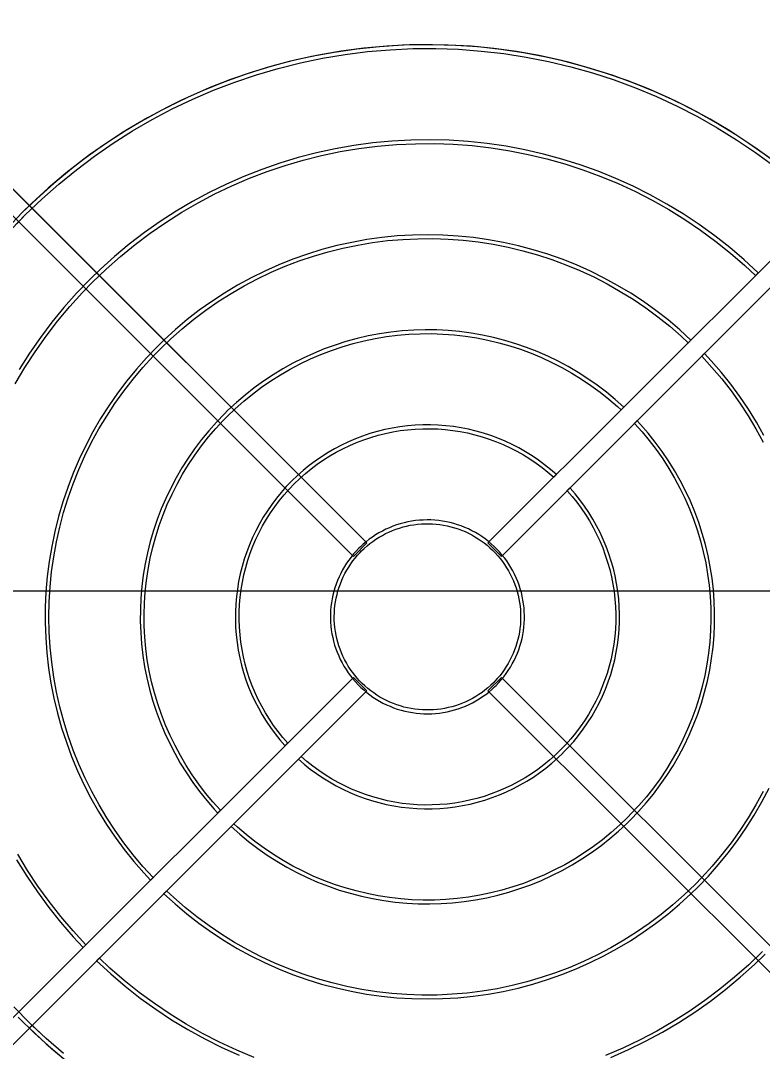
# Model space of a CAD drawing. Header units: millimetres. Extents: x -21807 to 17683, y 43568 to 60640.
# Drawn here: x -6487 to -6097, y 59218 to 59761 of the extents above; entities that cross this region are included whole.
import ezdxf

# ---------------------------------------------------------------- set-up
doc = ezdxf.new("R2010")
doc.units = ezdxf.units.MM
for name, color, linetype, lineweight in [('A-ANNO-DIMS', 7, 'Continuous', 9), ('A-ANNO-DIMS-110', 7, 'Continuous', 9), ('M-EQPM', 7, 'Continuous', 5)]:
    doc.layers.add(name, color=color, linetype=linetype, lineweight=lineweight)
doc.styles.add('Arial_1', font='arial.ttf', dxfattribs={"width": 0.8, "height": 220})
doc.dimstyles.new('AK_DIM_2_0_Arial', dxfattribs={"dimscale": 304.8, "dimtxt": 224.457068, "dimasz": 0.180446, "dimexe": 0.360892, "dimexo": 0.360892, "dimgap": 0.036089, "dimtad": 1, "dimdec": 0, "dimzin": 0, "dimdsep": 46, "dimtxsty": 'Arial_1', "dimblk1": 'OBLIQUE', "dimblk2": 'OBLIQUE', "dimsah": 1, "dimcen": 0.09, "dimadec": 0, "dimazin": 0, "dimtfac": 1, "dimtdec": 4, "dimtix": 1, "dimtmove": 0, "dimatfit": 3, "dimfxl": 1, "dimtvp": 1, "dimtolj": 1, "dimtzin": 0, "dimarcsym": 2})

# ---------------------------------------------------------------- blocks, each defined once
blk = doc.blocks.new('DanNong_VRV - OD-A-1-1235631-MẶT BẰNG HỆ THỐNG GIÓ THẢI')
at = {"layer": 'M-EQPM'}
for p, q in [((-666.65, 419.45), (-474.32, 227.11)), ((-410.68, 227.11), (-218.35, 419.45)), ((-481.39, 220.04), (-673.72, 412.38)), ((-474.32, 227.11), (-663.82, 416.62)), ((-221.18, 416.62), (-410.68, 227.11)), ((-211.28, 412.38), (-403.61, 220.04)), ((-670.9, 409.55), (-481.39, 220.04)), ((-403.61, 220.04), (-214.1, 409.55)), ((-474.32, 227.11), (-481.39, 220.04)), ((-474.32, 227.11), (-481.39, 220.04)), ((-403.61, 220.04), (-410.68, 227.11)), ((-410.68, 227.11), (-403.61, 220.04)), ((-673.72, -35.93), (-481.39, 156.4)), ((-481.39, 156.4), (-670.9, -33.1)), ((-474.32, 149.33), (-481.39, 156.4)), ((-481.39, 156.4), (-474.32, 149.33)), ((-403.61, 156.4), (-410.68, 149.33)), ((-403.61, 156.4), (-410.68, 149.33)), ((-214.1, -33.1), (-403.61, 156.4)), ((-403.61, 156.4), (-211.28, -35.93)), ((-474.32, 149.33), (-666.65, -43)), ((-663.82, -40.17), (-474.32, 149.33)), ((-218.35, -43), (-410.68, 149.33)), ((-410.68, 149.33), (-221.18, -40.17))]:
    blk.add_line(p, q, dxfattribs=at)
at = {"layer": 'M-EQPM', "flags": 128}
for points in [[(-263.66, 430.34), (-273.49, 437.29), (-283.58, 443.85), (-293.93, 450), (-304.52, 455.74), (-315.33, 461.04), (-326.34, 465.91), (-337.54, 470.33), (-348.9, 474.3), (-360.42, 477.81), (-372.06, 480.87), (-383.82, 483.45), (-395.68, 485.56), (-407.6, 487.19), (-419.59, 488.35), (-431.61, 489.03), (-443.65, 489.22), (-455.68, 488.93), (-467.7, 488.17), (-479.67, 486.92), (-491.59, 485.19), (-503.42, 482.99), (-515.16, 480.32), (-526.78, 477.18), (-538.27, 473.58), (-549.61, 469.52), (-560.77, 465.01), (-571.74, 460.06), (-582.51, 454.68), (-593.05, 448.87), (-603.36, 442.64), (-613.4, 436), (-623.17, 428.97), (-632.66, 421.55), (-641.83, 413.76), (-650.69, 405.61), (-655.34, 401.06)], [(-263.66, 430.34), (-273.49, 437.29), (-283.58, 443.85), (-293.93, 450), (-304.52, 455.74), (-315.33, 461.04), (-326.34, 465.91), (-337.54, 470.33), (-348.9, 474.3), (-360.42, 477.81), (-372.06, 480.87), (-383.82, 483.45), (-395.68, 485.56), (-407.6, 487.19), (-419.59, 488.35), (-431.61, 489.03), (-443.65, 489.22), (-455.68, 488.93), (-467.7, 488.17), (-479.67, 486.92), (-491.59, 485.19), (-503.42, 482.99), (-515.16, 480.32), (-526.78, 477.18), (-538.27, 473.58), (-549.61, 469.52), (-560.77, 465.01), (-571.74, 460.06), (-582.51, 454.68), (-593.05, 448.87), (-603.36, 442.64), (-613.4, 436), (-623.17, 428.97), (-632.66, 421.55), (-641.83, 413.76), (-650.69, 405.61), (-655.34, 401.06)], [(-260.63, 428.06), (-270.37, 435.15), (-280.38, 441.83), (-290.65, 448.11), (-301.16, 453.98), (-311.9, 459.42), (-322.85, 464.42), (-333.99, 468.98), (-345.31, 473.1), (-356.78, 476.76), (-368.39, 479.96), (-380.11, 482.69), (-391.94, 484.95), (-403.84, 486.73), (-415.81, 488.04), (-427.82, 488.86), (-439.86, 489.21), (-451.89, 489.08), (-463.92, 488.46), (-475.91, 487.36), (-487.84, 485.79), (-499.71, 483.74), (-511.48, 481.21), (-523.14, 478.22), (-534.67, 474.76), (-546.06, 470.85), (-557.27, 466.48), (-568.31, 461.67), (-579.14, 456.42), (-589.76, 450.74), (-600.14, 444.64), (-610.27, 438.13), (-620.13, 431.22), (-629.7, 423.93), (-638.98, 416.25), (-647.94, 408.21), (-655.34, 401.06)], [(-653.92, 399.65), (-645.3, 407.93), (-636.35, 415.87), (-627.09, 423.44), (-617.54, 430.63), (-607.71, 437.44), (-597.61, 443.84), (-587.26, 449.84), (-576.68, 455.42), (-565.89, 460.57), (-554.9, 465.29), (-543.73, 469.56), (-532.4, 473.39), (-520.93, 476.75), (-509.32, 479.66), (-497.62, 482.1), (-485.82, 484.07), (-473.96, 485.56), (-462.04, 486.58), (-450.09, 487.13), (-438.13, 487.19), (-426.18, 486.78), (-414.26, 485.89), (-402.38, 484.52), (-390.56, 482.68), (-378.83, 480.36), (-367.19, 477.58), (-355.68, 474.34), (-344.31, 470.64), (-333.1, 466.49), (-322.06, 461.89), (-311.21, 456.85), (-300.57, 451.39), (-290.16, 445.5), (-279.99, 439.21), (-270.09, 432.51), (-260.46, 425.42)], [(-653.92, 399.65), (-645.3, 407.93), (-636.35, 415.87), (-627.09, 423.44), (-617.54, 430.63), (-607.71, 437.44), (-597.61, 443.84), (-587.26, 449.84), (-576.68, 455.42), (-565.89, 460.57), (-554.9, 465.29), (-543.73, 469.56), (-532.4, 473.39), (-520.93, 476.75), (-509.32, 479.66), (-497.62, 482.1), (-485.82, 484.07), (-473.96, 485.56), (-462.04, 486.58), (-450.09, 487.13), (-438.13, 487.19), (-426.18, 486.78), (-414.26, 485.89), (-402.38, 484.52), (-390.56, 482.68), (-378.83, 480.36), (-367.19, 477.58), (-355.68, 474.34), (-344.31, 470.64), (-333.1, 466.49), (-322.06, 461.89), (-311.21, 456.85), (-300.57, 451.39), (-290.16, 445.5), (-279.99, 439.21), (-270.09, 432.51), (-260.46, 425.42)], [(-653.92, 399.65), (-645.3, 407.93), (-636.35, 415.87), (-627.09, 423.44), (-617.54, 430.63), (-607.71, 437.44), (-597.61, 443.84), (-587.26, 449.84), (-576.68, 455.42), (-565.89, 460.57), (-554.9, 465.29), (-543.73, 469.56), (-532.4, 473.39), (-520.93, 476.75), (-509.32, 479.66), (-497.62, 482.1), (-485.82, 484.07), (-473.96, 485.56), (-462.04, 486.58), (-450.09, 487.13), (-438.13, 487.19), (-426.18, 486.78), (-414.26, 485.89), (-402.38, 484.52), (-390.56, 482.68), (-378.83, 480.36), (-367.19, 477.58), (-355.68, 474.34), (-344.31, 470.64), (-333.1, 466.49), (-322.06, 461.89), (-311.21, 456.85), (-300.57, 451.39), (-290.16, 445.5), (-279.99, 439.21), (-270.09, 432.51), (-260.46, 425.42)], [(-268.59, 369.21), (-275.96, 376.02), (-283.61, 382.53), (-291.5, 388.72), (-299.64, 394.6), (-308.01, 400.15), (-316.59, 405.36), (-325.38, 410.22), (-334.35, 414.73), (-343.49, 418.87), (-352.79, 422.64), (-362.24, 426.04), (-371.81, 429.06), (-381.5, 431.7), (-391.29, 433.94), (-401.15, 435.79), (-411.09, 437.25), (-421.07, 438.31), (-431.09, 438.96), (-441.13, 439.22), (-451.16, 439.07), (-461.19, 438.53), (-471.18, 437.58), (-481.13, 436.23), (-491.02, 434.49), (-500.83, 432.35), (-510.54, 429.82), (-520.15, 426.91), (-529.63, 423.61), (-538.98, 419.94), (-548.17, 415.9), (-557.19, 411.49), (-566.02, 406.72), (-574.66, 401.61), (-583.09, 396.15), (-591.29, 390.37), (-599.26, 384.25), (-606.97, 377.83), (-614.42, 371.1), (-619.98, 365.71)], [(-618.57, 364.29), (-611.39, 371.19), (-603.94, 377.8), (-596.23, 384.1), (-588.27, 390.09), (-580.08, 395.76), (-571.67, 401.1), (-563.05, 406.09), (-554.25, 410.74), (-545.26, 415.03), (-536.11, 418.96), (-526.8, 422.52), (-517.37, 425.7), (-507.81, 428.5), (-498.15, 430.92), (-488.4, 432.96), (-478.58, 434.6), (-468.7, 435.84), (-458.77, 436.69), (-448.82, 437.14), (-438.86, 437.2), (-428.91, 436.85), (-418.98, 436.11), (-409.09, 434.97), (-399.24, 433.44), (-389.47, 431.51), (-379.79, 429.2), (-370.2, 426.5), (-360.73, 423.41), (-351.39, 419.96), (-342.2, 416.13), (-333.16, 411.93), (-324.3, 407.38), (-315.63, 402.48), (-307.17, 397.24), (-298.92, 391.66), (-290.9, 385.75), (-283.12, 379.53), (-275.6, 373), (-270, 367.79)], [(-655.34, 401.06), (-663.68, 392.38)], [(-655.34, 401.06), (-663.68, 392.38)], [(-657.62, -22.31), (-649.03, -30.74), (-640.11, -38.82), (-630.87, -46.55)], [(-655.34, 401.06), (-663.68, 392.38)], [(-657.62, -22.31), (-649.03, -30.74), (-640.11, -38.82), (-630.87, -46.55)], [(-633.88, -41.5), (-642.92, -33.66), (-651.63, -25.47), (-660.01, -16.94)], [(-658.44, 395.03), (-653.92, 399.65)], [(-633.88, -41.5), (-642.92, -33.66), (-651.63, -25.47), (-660.01, -16.94)], [(-658.44, 395.03), (-653.92, 399.65)], [(-661, 392.32), (-653.92, 399.65)], [(-303.95, 333.84), (-309.89, 339.27), (-316.03, 344.45), (-322.38, 349.38), (-328.92, 354.06), (-335.64, 358.47), (-342.54, 362.6), (-349.59, 366.46), (-356.79, 370.03), (-364.13, 373.32), (-371.6, 376.3), (-379.17, 378.99), (-386.85, 381.37), (-394.62, 383.44), (-402.47, 385.2), (-410.37, 386.64), (-418.33, 387.76), (-426.33, 388.57), (-434.36, 389.06), (-442.4, 389.22), (-450.43, 389.07), (-458.46, 388.59), (-466.46, 387.79), (-474.42, 386.67), (-482.33, 385.24), (-490.18, 383.49), (-497.95, 381.42), (-505.63, 379.05), (-513.21, 376.37), (-520.68, 373.4), (-528.02, 370.12), (-535.22, 366.56), (-542.28, 362.71), (-549.18, 358.58), (-555.91, 354.17), (-562.45, 349.51), (-568.81, 344.58), (-574.96, 339.4), (-580.9, 333.99), (-584.63, 330.35)], [(-583.21, 328.94), (-577.47, 334.45), (-571.52, 339.73), (-565.36, 344.77), (-559, 349.56), (-552.45, 354.09), (-545.73, 358.35), (-538.85, 362.34), (-531.81, 366.06), (-524.62, 369.49), (-517.31, 372.63), (-509.88, 375.47), (-502.33, 378.01), (-494.7, 380.26), (-486.98, 382.19), (-479.18, 383.81), (-471.33, 385.12), (-463.44, 386.12), (-455.5, 386.8), (-447.55, 387.16), (-439.59, 387.2), (-431.64, 386.93), (-423.7, 386.33), (-415.8, 385.42), (-407.93, 384.2), (-400.12, 382.66), (-392.38, 380.81), (-384.72, 378.65), (-377.15, 376.19), (-369.69, 373.42), (-362.34, 370.36), (-355.12, 367.01), (-348.04, 363.37), (-341.11, 359.46), (-334.34, 355.26), (-327.75, 350.81), (-321.34, 346.09), (-315.12, 341.12), (-309.11, 335.9), (-305.37, 332.43)], [(-619.98, 365.71), (-626.94, 358.47), (-633.6, 350.96), (-639.95, 343.18), (-645.99, 335.16), (-651.71, 326.91), (-657.09, 318.43)], [(-658.48, 60.34), (-653.19, 51.8), (-647.57, 43.49), (-641.62, 35.4), (-635.35, 27.56), (-628.77, 19.98), (-623.48, 14.31)], [(-622.07, 15.72), (-628.82, 23.04), (-635.28, 30.63), (-641.43, 38.46), (-647.26, 46.54), (-652.76, 54.84), (-657.93, 63.35)], [(-659.24, 310.8), (-654.17, 319.36), (-648.75, 327.72), (-643.01, 335.86), (-636.95, 343.76), (-630.57, 351.41), (-623.89, 358.8), (-618.57, 364.29)], [(-339.32, 298.47), (-343.81, 302.51), (-348.46, 306.37), (-353.26, 310.03), (-358.2, 313.5), (-363.28, 316.77), (-368.49, 319.84), (-373.81, 322.69), (-379.24, 325.33), (-384.77, 327.75), (-390.4, 329.95), (-396.11, 331.92), (-401.89, 333.66), (-407.74, 335.17), (-413.64, 336.44), (-419.59, 337.48), (-425.58, 338.27), (-431.6, 338.83), (-437.63, 339.14), (-443.67, 339.22), (-449.7, 339.05), (-455.73, 338.64), (-461.73, 337.99), (-467.71, 337.1), (-473.64, 335.98), (-479.52, 334.61), (-485.35, 333.02), (-491.1, 331.19), (-496.78, 329.13), (-502.37, 326.84), (-507.87, 324.34), (-513.26, 321.62), (-518.54, 318.68), (-523.69, 315.53), (-528.72, 312.19), (-533.61, 308.64), (-538.35, 304.9), (-542.94, 300.97), (-547.37, 296.87), (-549.27, 295)], [(-547.86, 293.58), (-543.56, 297.71), (-539.1, 301.66), (-534.49, 305.44), (-529.73, 309.02), (-524.83, 312.41), (-519.8, 315.61), (-514.64, 318.59), (-509.37, 321.38), (-503.99, 323.94), (-498.51, 326.29), (-492.95, 328.42), (-487.3, 330.33), (-481.58, 332.01), (-475.8, 333.45), (-469.97, 334.67), (-464.09, 335.65), (-458.18, 336.4), (-452.24, 336.9), (-446.28, 337.17), (-440.32, 337.21), (-434.37, 337), (-428.43, 336.56), (-422.5, 335.87), (-416.62, 334.96), (-410.77, 333.8), (-404.97, 332.42), (-399.24, 330.8), (-393.57, 328.96), (-387.98, 326.89), (-382.48, 324.6), (-377.07, 322.09), (-371.77, 319.37), (-366.58, 316.43), (-361.52, 313.29), (-356.58, 309.96), (-351.78, 306.42), (-347.13, 302.7), (-342.63, 298.8), (-340.74, 297.06)], [(-584.63, 330.35), (-590.2, 324.55), (-595.53, 318.54), (-600.62, 312.31), (-605.46, 305.89), (-610.03, 299.28), (-614.34, 292.49), (-618.37, 285.54), (-622.12, 278.43), (-625.59, 271.17), (-628.76, 263.78), (-631.63, 256.28), (-634.2, 248.66), (-636.46, 240.94), (-638.42, 233.14), (-640.06, 225.27), (-641.38, 217.34), (-642.38, 209.37), (-643.07, 201.36), (-643.44, 193.33), (-643.48, 185.29), (-643.2, 177.25), (-642.6, 169.24), (-641.68, 161.25), (-640.44, 153.31), (-638.89, 145.42), (-637.02, 137.6), (-634.84, 129.86), (-632.35, 122.22), (-629.56, 114.68), (-626.47, 107.25), (-623.09, 99.96), (-619.41, 92.81), (-615.45, 85.81), (-611.22, 78.98), (-606.72, 72.32), (-601.95, 65.84), (-596.93, 59.57), (-591.66, 53.49), (-588.12, 49.67)], [(-586.71, 51.09), (-592.07, 56.96), (-597.2, 63.05), (-602.08, 69.34), (-606.71, 75.81), (-611.08, 82.47), (-615.17, 89.3), (-618.99, 96.28), (-622.52, 103.41), (-625.77, 110.68), (-628.72, 118.07), (-631.38, 125.57), (-633.74, 133.18), (-635.78, 140.87), (-637.52, 148.63), (-638.95, 156.47), (-640.06, 164.35), (-640.86, 172.27), (-641.34, 180.21), (-641.5, 188.17), (-641.34, 196.13), (-640.87, 204.07), (-640.08, 211.99), (-638.97, 219.87), (-637.54, 227.71), (-635.81, 235.47), (-633.76, 243.17), (-631.41, 250.77), (-628.76, 258.27), (-625.81, 265.67), (-622.57, 272.94), (-619.04, 280.07), (-615.22, 287.06), (-611.13, 293.88), (-606.77, 300.54), (-602.15, 307.02), (-597.27, 313.31), (-592.14, 319.4), (-586.78, 325.28), (-583.21, 328.94)], [(-298.29, 325.36), (-292.93, 319.48), (-287.8, 313.39), (-282.92, 307.11), (-278.29, 300.63), (-273.92, 293.97), (-269.83, 287.15), (-266.01, 280.16)], [(-265.96, 96.38), (-269.78, 89.39), (-273.87, 82.56), (-278.23, 75.9), (-282.85, 69.42), (-287.73, 63.13), (-292.86, 57.05), (-298.22, 51.17), (-301.79, 47.51)], [(-300.37, 46.09), (-294.8, 51.89), (-289.47, 57.91), (-284.38, 64.13), (-279.54, 70.55), (-274.97, 77.16), (-270.66, 83.95), (-266.63, 90.91), (-262.88, 98.02)], [(-265.59, 283.63), (-269.55, 290.63), (-273.78, 297.47), (-278.28, 304.13), (-283.05, 310.6), (-288.07, 316.88), (-293.34, 322.95), (-296.88, 326.77)], [(-549.27, 295), (-553.46, 290.64), (-557.46, 286.12), (-561.29, 281.45), (-564.92, 276.62), (-568.36, 271.65), (-571.59, 266.56), (-574.62, 261.33), (-577.44, 255.99), (-580.04, 250.54), (-582.42, 244.99), (-584.58, 239.35), (-586.51, 233.62), (-588.21, 227.83), (-589.68, 221.97), (-590.91, 216.06), (-591.91, 210.1), (-592.66, 204.11), (-593.18, 198.09), (-593.45, 192.06), (-593.48, 186.02), (-593.27, 179.98), (-592.82, 173.96), (-592.13, 167.96), (-591.2, 161.99), (-590.04, 156.07), (-588.63, 150.19), (-586.99, 144.38), (-585.13, 138.64), (-583.03, 132.97), (-580.71, 127.4), (-578.16, 121.92), (-575.4, 116.55), (-572.43, 111.29), (-569.25, 106.15), (-565.87, 101.15), (-562.29, 96.29), (-558.51, 91.57), (-554.56, 87.01), (-552.75, 85.04)], [(-551.34, 86.46), (-555.32, 90.89), (-559.12, 95.48), (-562.73, 100.22), (-566.16, 105.1), (-569.38, 110.11), (-572.41, 115.25), (-575.22, 120.5), (-577.82, 125.86), (-580.21, 131.32), (-582.37, 136.87), (-584.31, 142.51), (-586.03, 148.22), (-587.51, 153.99), (-588.77, 159.81), (-589.79, 165.69), (-590.57, 171.59), (-591.12, 177.53), (-591.42, 183.48), (-591.5, 189.44), (-591.33, 195.4), (-590.92, 201.34), (-590.28, 207.27), (-589.4, 213.16), (-588.28, 219.02), (-586.94, 224.82), (-585.36, 230.57), (-583.55, 236.25), (-581.52, 241.85), (-579.26, 247.36), (-576.79, 252.79), (-574.1, 258.1), (-571.2, 263.31), (-568.09, 268.4), (-564.78, 273.36), (-561.28, 278.18), (-557.59, 282.86), (-553.71, 287.38), (-549.66, 291.75), (-547.86, 293.58)], [(-374.71, 263.09), (-377.75, 265.74), (-380.91, 268.27), (-384.16, 270.67), (-387.5, 272.93), (-390.93, 275.06), (-394.44, 277.06), (-398.04, 278.91), (-401.7, 280.61), (-405.42, 282.17), (-409.21, 283.58), (-413.05, 284.83), (-416.94, 285.93), (-420.87, 286.88), (-424.83, 287.66), (-428.82, 288.29), (-432.83, 288.76), (-436.86, 289.06), (-440.9, 289.21), (-444.94, 289.19), (-448.97, 289.01), (-453, 288.68), (-457.01, 288.18), (-460.99, 287.52), (-464.95, 286.7), (-468.87, 285.72), (-472.75, 284.59), (-476.57, 283.3), (-480.35, 281.86), (-484.06, 280.27), (-487.71, 278.54), (-491.29, 276.66), (-494.78, 274.64), (-498.2, 272.48), (-501.52, 270.18), (-504.75, 267.76), (-507.88, 265.2), (-510.91, 262.53), (-513.83, 259.73), (-513.92, 259.64)], [(-333.66, 289.99), (-329.68, 285.55), (-325.88, 280.96), (-322.27, 276.23), (-318.84, 271.35), (-315.62, 266.34), (-312.59, 261.2), (-309.78, 255.95), (-307.18, 250.58), (-304.79, 245.12), (-302.63, 239.57), (-300.69, 233.94), (-298.97, 228.23), (-297.49, 222.46), (-296.23, 216.63), (-295.21, 210.76), (-294.43, 204.85), (-293.88, 198.92), (-293.58, 192.97), (-293.5, 187.01), (-293.67, 181.05), (-294.08, 175.1), (-294.72, 169.18), (-295.6, 163.28), (-296.72, 157.43), (-298.06, 151.62), (-299.64, 145.88), (-301.45, 140.2), (-303.48, 134.6), (-305.74, 129.08), (-308.21, 123.66), (-310.9, 118.34), (-313.8, 113.13), (-316.91, 108.05), (-320.22, 103.09), (-323.72, 98.27), (-327.41, 93.59), (-331.29, 89.06), (-335.34, 84.69), (-337.14, 82.86)], [(-335.73, 81.45), (-331.54, 85.8), (-327.54, 90.32), (-323.71, 95), (-320.08, 99.82), (-316.64, 104.79), (-313.41, 109.89), (-310.38, 115.11), (-307.56, 120.46), (-304.96, 125.91), (-302.58, 131.46), (-300.42, 137.1), (-298.49, 142.82), (-296.79, 148.62), (-295.32, 154.47), (-294.09, 160.39), (-293.09, 166.34), (-292.34, 172.34), (-291.82, 178.35), (-291.55, 184.39), (-291.52, 190.43), (-291.73, 196.46), (-292.18, 202.49), (-292.87, 208.49), (-293.8, 214.45), (-294.96, 220.38), (-296.37, 226.25), (-298.01, 232.07), (-299.87, 237.81), (-301.97, 243.47), (-304.29, 249.05), (-306.84, 254.53), (-309.6, 259.9), (-312.57, 265.16), (-315.75, 270.29), (-319.13, 275.29), (-322.71, 280.16), (-326.49, 284.87), (-330.44, 289.44), (-332.25, 291.4)], [(-512.5, 258.23), (-509.65, 260.97), (-506.69, 263.6), (-503.62, 266.1), (-500.46, 268.48), (-497.2, 270.74), (-493.86, 272.86), (-490.43, 274.85), (-486.93, 276.69), (-483.36, 278.4), (-479.72, 279.96), (-476.02, 281.38), (-472.27, 282.64), (-468.47, 283.76), (-464.63, 284.72), (-460.75, 285.53), (-456.84, 286.18), (-452.92, 286.67), (-448.97, 287.01), (-445.01, 287.19), (-441.05, 287.21), (-437.1, 287.07), (-433.15, 286.78), (-429.21, 286.33), (-425.3, 285.72), (-421.42, 284.95), (-417.57, 284.03), (-413.75, 282.96), (-409.99, 281.73), (-406.28, 280.36), (-402.62, 278.83), (-399.03, 277.17), (-395.51, 275.36), (-392.06, 273.41), (-388.69, 271.32), (-385.41, 269.11), (-382.22, 266.76), (-379.13, 264.29), (-376.14, 261.69), (-376.12, 261.67)], [(-513.92, 259.64), (-516.72, 256.73), (-519.4, 253.7), (-521.95, 250.58), (-524.38, 247.35), (-526.68, 244.03), (-528.85, 240.62), (-530.87, 237.12), (-532.76, 233.55), (-534.5, 229.9), (-536.09, 226.19), (-537.54, 222.42), (-538.83, 218.59), (-539.96, 214.71), (-540.95, 210.8), (-541.77, 206.84), (-542.43, 202.86), (-542.94, 198.85), (-543.28, 194.82), (-543.47, 190.79), (-543.49, 186.75), (-543.35, 182.71), (-543.05, 178.68), (-542.59, 174.67), (-541.96, 170.68), (-541.18, 166.71), (-540.24, 162.78), (-539.15, 158.9), (-537.9, 155.05), (-536.5, 151.27), (-534.94, 147.54), (-533.24, 143.87), (-531.4, 140.28), (-529.41, 136.76), (-527.28, 133.33), (-525.02, 129.98), (-522.62, 126.73), (-520.1, 123.57), (-517.45, 120.52), (-517.37, 120.43)], [(-515.95, 121.84), (-518.55, 124.83), (-521.02, 127.93), (-523.37, 131.11), (-525.59, 134.39), (-527.67, 137.76), (-529.62, 141.21), (-531.43, 144.73), (-533.1, 148.32), (-534.62, 151.97), (-536, 155.69), (-537.23, 159.45), (-538.3, 163.26), (-539.22, 167.11), (-539.99, 171), (-540.6, 174.91), (-541.05, 178.84), (-541.35, 182.79), (-541.49, 186.75), (-541.47, 190.71), (-541.29, 194.67), (-540.95, 198.61), (-540.46, 202.54), (-539.81, 206.45), (-539, 210.32), (-538.04, 214.16), (-536.93, 217.96), (-535.66, 221.72), (-534.25, 225.41), (-532.69, 229.05), (-530.98, 232.63), (-529.14, 236.13), (-527.15, 239.56), (-525.03, 242.9), (-522.78, 246.16), (-520.4, 249.32), (-517.89, 252.39), (-515.27, 255.35), (-512.52, 258.21), (-512.5, 258.23)], [(-371.08, 116.8), (-368.28, 119.72), (-365.6, 122.74), (-363.05, 125.87), (-360.62, 129.1), (-358.32, 132.42), (-356.15, 135.83), (-354.13, 139.32), (-352.24, 142.9), (-350.5, 146.54), (-348.91, 150.25), (-347.46, 154.03), (-346.17, 157.85), (-345.04, 161.73), (-344.05, 165.65), (-343.23, 169.6), (-342.57, 173.59), (-342.06, 177.6), (-341.72, 181.62), (-341.53, 185.66), (-341.51, 189.7), (-341.65, 193.73), (-341.95, 197.76), (-342.41, 201.78), (-343.04, 205.77), (-343.82, 209.73), (-344.76, 213.66), (-345.85, 217.55), (-347.1, 221.39), (-348.5, 225.18), (-350.06, 228.91), (-351.76, 232.57), (-353.6, 236.17), (-355.59, 239.68), (-357.72, 243.12), (-359.98, 246.46), (-362.38, 249.72), (-364.9, 252.87), (-367.55, 255.92), (-367.63, 256.02)], [(-369.05, 254.6), (-366.45, 251.61), (-363.98, 248.52), (-361.63, 245.33), (-359.41, 242.05), (-357.33, 238.69), (-355.38, 235.24), (-353.57, 231.72), (-351.9, 228.13), (-350.38, 224.47), (-349, 220.76), (-347.77, 216.99), (-346.7, 213.18), (-345.78, 209.33), (-345.01, 205.45), (-344.4, 201.53), (-343.95, 197.6), (-343.65, 193.65), (-343.51, 189.69), (-343.53, 185.74), (-343.71, 181.78), (-344.05, 177.83), (-344.54, 173.91), (-345.19, 170), (-346, 166.12), (-346.96, 162.28), (-348.07, 158.48), (-349.34, 154.73), (-350.75, 151.03), (-352.31, 147.39), (-354.02, 143.82), (-355.86, 140.31), (-357.85, 136.89), (-359.97, 133.54), (-362.22, 130.29), (-364.6, 127.12), (-367.11, 124.06), (-369.73, 121.09), (-372.48, 118.24), (-372.5, 118.22)], [(-406.44, 152.16), (-405.02, 153.63), (-403.67, 155.16), (-402.38, 156.74), (-401.15, 158.37), (-399.99, 160.04), (-398.9, 161.77), (-397.88, 163.53), (-396.92, 165.33), (-396.05, 167.18), (-395.24, 169.05), (-394.51, 170.96), (-393.86, 172.89), (-393.29, 174.85), (-392.79, 176.82), (-392.37, 178.82), (-392.04, 180.83), (-391.78, 182.86), (-391.61, 184.89), (-391.52, 186.93), (-391.51, 188.97), (-391.58, 191.01), (-391.73, 193.04), (-391.96, 195.07), (-392.28, 197.08), (-392.67, 199.08), (-393.14, 201.07), (-393.7, 203.03), (-394.33, 204.97), (-395.04, 206.88), (-395.82, 208.77), (-396.68, 210.62), (-397.61, 212.43), (-398.62, 214.21), (-399.69, 215.94), (-400.83, 217.63), (-402.04, 219.27), (-403.32, 220.87), (-404.65, 222.41), (-406.05, 223.89), (-407.51, 225.32), (-409.02, 226.69), (-410.58, 228), (-412.2, 229.25), (-413.86, 230.42), (-415.57, 231.54), (-417.33, 232.58), (-419.12, 233.55), (-420.95, 234.45), (-422.82, 235.27), (-424.72, 236.02), (-426.64, 236.69), (-428.59, 237.29), (-430.57, 237.81), (-432.56, 238.24), (-434.57, 238.6), (-436.59, 238.88), (-438.62, 239.07), (-440.65, 239.19), (-442.69, 239.22), (-444.73, 239.17), (-446.77, 239.04), (-448.8, 238.83), (-450.82, 238.54), (-452.82, 238.17), (-454.81, 237.71), (-456.78, 237.18), (-458.73, 236.57), (-460.65, 235.88), (-462.54, 235.12), (-464.4, 234.28), (-466.22, 233.37), (-468.01, 232.38), (-469.75, 231.33), (-471.46, 230.2), (-473.11, 229.01), (-474.72, 227.76), (-476.27, 226.44), (-477.78, 225.06), (-478.56, 224.28)], [(-477.15, 222.87), (-475.73, 224.23), (-474.27, 225.53), (-472.75, 226.77), (-471.19, 227.95), (-469.57, 229.06), (-467.92, 230.11), (-466.22, 231.1), (-464.49, 232.01), (-462.72, 232.86), (-460.92, 233.63), (-459.09, 234.33), (-457.23, 234.96), (-455.35, 235.51), (-453.45, 235.98), (-451.53, 236.38), (-449.6, 236.71), (-447.65, 236.95), (-445.7, 237.12), (-443.74, 237.21), (-441.78, 237.22), (-439.83, 237.15), (-437.87, 237), (-435.92, 236.78), (-433.99, 236.48), (-432.07, 236.1), (-430.16, 235.64), (-428.27, 235.11), (-426.41, 234.51), (-424.57, 233.82), (-422.76, 233.07), (-420.98, 232.25), (-419.24, 231.35), (-417.53, 230.39), (-415.87, 229.35), (-414.24, 228.26), (-412.67, 227.09), (-411.14, 225.87), (-409.66, 224.59), (-408.23, 223.24), (-406.85, 221.84), (-405.54, 220.39), (-404.28, 218.89), (-403.09, 217.34), (-401.95, 215.74), (-400.89, 214.09), (-399.88, 212.41), (-398.95, 210.68), (-398.09, 208.92), (-397.3, 207.13), (-396.58, 205.31), (-395.93, 203.46), (-395.36, 201.58), (-394.86, 199.69), (-394.44, 197.77), (-394.1, 195.84), (-393.83, 193.9), (-393.64, 191.95), (-393.53, 190), (-393.5, 188.04), (-393.55, 186.08), (-393.67, 184.12), (-393.88, 182.17), (-394.16, 180.23), (-394.51, 178.31), (-394.95, 176.39), (-395.46, 174.5), (-396.05, 172.63), (-396.71, 170.79), (-397.44, 168.97), (-398.25, 167.18), (-399.12, 165.43), (-400.07, 163.71), (-401.08, 162.04), (-402.16, 160.4), (-403.31, 158.81), (-404.52, 157.27), (-405.78, 155.77), (-407.11, 154.33), (-407.85, 153.57)], [(-478.56, 224.28), (-479.98, 222.81), (-481.33, 221.29), (-482.62, 219.71), (-483.85, 218.08), (-485.01, 216.4), (-486.1, 214.68), (-487.12, 212.91), (-488.08, 211.11), (-488.95, 209.27), (-489.76, 207.39), (-490.49, 205.49), (-491.14, 203.56), (-491.71, 201.6), (-492.21, 199.62), (-492.63, 197.62), (-492.96, 195.61), (-493.22, 193.59), (-493.39, 191.56), (-493.48, 189.52), (-493.49, 187.48), (-493.42, 185.44), (-493.27, 183.41), (-493.04, 181.38), (-492.72, 179.36), (-492.33, 177.36), (-491.86, 175.38), (-491.3, 173.41), (-490.67, 171.47), (-489.96, 169.56), (-489.18, 167.68), (-488.32, 165.83), (-487.39, 164.01), (-486.38, 162.24), (-485.31, 160.5), (-484.17, 158.81), (-482.96, 157.17), (-481.68, 155.58), (-480.35, 154.04), (-478.95, 152.55), (-477.49, 151.12), (-475.98, 149.75), (-474.42, 148.44), (-472.8, 147.2), (-471.14, 146.02), (-469.43, 144.91), (-467.67, 143.87), (-465.88, 142.9), (-464.05, 142), (-462.18, 141.17), (-460.28, 140.42), (-458.36, 139.75), (-456.41, 139.16), (-454.43, 138.64), (-452.44, 138.2), (-450.43, 137.84), (-448.41, 137.57), (-446.38, 137.37), (-444.35, 137.26), (-442.31, 137.22), (-440.27, 137.27), (-438.23, 137.4), (-436.2, 137.61), (-434.18, 137.91), (-432.18, 138.28), (-430.19, 138.73), (-428.22, 139.26), (-426.27, 139.87), (-424.35, 140.56), (-422.46, 141.32), (-420.6, 142.16), (-418.78, 143.08), (-416.99, 144.06), (-415.25, 145.12), (-413.54, 146.24), (-411.89, 147.43), (-410.28, 148.69), (-408.73, 150.01), (-407.22, 151.39), (-406.44, 152.16)], [(-407.85, 153.57), (-409.27, 152.22), (-410.73, 150.92), (-412.25, 149.68), (-413.81, 148.5), (-415.43, 147.38), (-417.08, 146.33), (-418.78, 145.35), (-420.51, 144.43), (-422.28, 143.59), (-424.08, 142.82), (-425.91, 142.12), (-427.77, 141.49), (-429.65, 140.94), (-431.55, 140.46), (-433.47, 140.06), (-435.4, 139.74), (-437.35, 139.49), (-439.3, 139.33), (-441.26, 139.24), (-443.22, 139.23), (-445.17, 139.3), (-447.13, 139.44), (-449.08, 139.67), (-451.01, 139.97), (-452.93, 140.35), (-454.84, 140.8), (-456.73, 141.33), (-458.59, 141.94), (-460.43, 142.62), (-462.24, 143.37), (-464.02, 144.2), (-465.76, 145.09), (-467.47, 146.06), (-469.13, 147.09), (-470.76, 148.19), (-472.33, 149.35), (-473.86, 150.58), (-475.34, 151.86), (-476.77, 153.2), (-478.15, 154.6), (-479.46, 156.05), (-480.72, 157.56), (-481.91, 159.11), (-483.05, 160.71), (-484.11, 162.35), (-485.12, 164.04), (-486.05, 165.76), (-486.91, 167.52), (-487.7, 169.31), (-488.42, 171.14), (-489.07, 172.99), (-489.64, 174.86), (-490.14, 176.76), (-490.56, 178.67), (-490.9, 180.6), (-491.17, 182.54), (-491.36, 184.49), (-491.47, 186.45), (-491.5, 188.41), (-491.45, 190.37), (-491.33, 192.32), (-491.12, 194.27), (-490.84, 196.21), (-490.49, 198.14), (-490.05, 200.05), (-489.54, 201.94), (-488.95, 203.81), (-488.29, 205.66), (-487.56, 207.48), (-486.75, 209.26), (-485.88, 211.01), (-484.93, 212.73), (-483.92, 214.41), (-482.84, 216.04), (-481.69, 217.63), (-480.48, 219.18), (-479.22, 220.67), (-477.89, 222.11), (-477.15, 222.87)], [(-510.29, 113.36), (-507.25, 110.71), (-504.09, 108.18), (-500.84, 105.78), (-497.5, 103.51), (-494.07, 101.38), (-490.56, 99.39), (-486.96, 97.54), (-483.3, 95.83), (-479.58, 94.27), (-475.79, 92.87), (-471.95, 91.61), (-468.06, 90.51), (-464.13, 89.57), (-460.17, 88.78), (-456.18, 88.15), (-452.17, 87.69), (-448.14, 87.38), (-444.1, 87.24), (-440.06, 87.25), (-436.03, 87.43), (-432, 87.77), (-427.99, 88.27), (-424.01, 88.93), (-420.05, 89.75), (-416.13, 90.73), (-412.25, 91.86), (-408.43, 93.14), (-404.65, 94.58), (-400.94, 96.17), (-397.29, 97.91), (-393.71, 99.79), (-390.22, 101.81), (-386.8, 103.97), (-383.48, 106.26), (-380.25, 108.69), (-377.12, 111.24), (-374.09, 113.92), (-371.17, 116.71), (-371.08, 116.8)], [(-372.5, 118.22), (-375.35, 115.48), (-378.31, 112.85), (-381.38, 110.34), (-384.54, 107.96), (-387.8, 105.71), (-391.14, 103.59), (-394.57, 101.6), (-398.07, 99.75), (-401.64, 98.05), (-405.28, 96.48), (-408.98, 95.07), (-412.73, 93.8), (-416.53, 92.69), (-420.37, 91.73), (-424.25, 90.92), (-428.16, 90.27), (-432.08, 89.77), (-436.03, 89.43), (-439.99, 89.25), (-443.95, 89.23), (-447.9, 89.37), (-451.85, 89.67), (-455.79, 90.12), (-459.7, 90.73), (-463.58, 91.49), (-467.43, 92.41), (-471.25, 93.49), (-475.01, 94.71), (-478.72, 96.09), (-482.38, 97.61), (-485.97, 99.28), (-489.49, 101.09), (-492.94, 103.04), (-496.31, 105.12), (-499.59, 107.34), (-502.78, 109.69), (-505.87, 112.16), (-508.86, 114.75), (-508.88, 114.77)], [(-545.68, 77.97), (-541.19, 73.93), (-536.54, 70.08), (-531.74, 66.41), (-526.8, 62.94), (-521.72, 59.67), (-516.51, 56.61), (-511.19, 53.75), (-505.76, 51.11), (-500.23, 48.69), (-494.6, 46.5), (-488.89, 44.53), (-483.11, 42.79), (-477.26, 41.28), (-471.36, 40.01), (-465.41, 38.97), (-459.42, 38.17), (-453.4, 37.62), (-447.37, 37.3), (-441.33, 37.23), (-435.3, 37.39), (-429.27, 37.8), (-423.27, 38.45), (-417.29, 39.34), (-411.36, 40.47), (-405.48, 41.83), (-399.65, 43.43), (-393.9, 45.26), (-388.22, 47.32), (-382.63, 49.6), (-377.13, 52.11), (-371.74, 54.83), (-366.46, 57.76), (-361.31, 60.91), (-356.28, 64.26), (-351.39, 67.81), (-346.65, 71.55), (-342.06, 75.47), (-337.63, 79.58), (-335.73, 81.45)], [(-337.14, 82.86), (-341.44, 78.73), (-345.9, 74.78), (-350.51, 71.01), (-355.27, 67.42), (-360.17, 64.03), (-365.2, 60.84), (-370.36, 57.85), (-375.63, 55.07), (-381.01, 52.5), (-386.49, 50.15), (-392.05, 48.02), (-397.7, 46.12), (-403.42, 44.44), (-409.2, 42.99), (-415.03, 41.78), (-420.91, 40.79), (-426.82, 40.05), (-432.76, 39.54), (-438.72, 39.27), (-444.68, 39.24), (-450.63, 39.44), (-456.57, 39.89), (-462.5, 40.57), (-468.38, 41.49), (-474.23, 42.64), (-480.03, 44.03), (-485.76, 45.64), (-491.43, 47.49), (-497.02, 49.56), (-502.52, 51.85), (-507.93, 54.36), (-513.23, 57.08), (-518.42, 60.01), (-523.48, 63.15), (-528.42, 66.49), (-533.22, 70.02), (-537.87, 73.74), (-542.37, 77.65), (-544.26, 79.39)], [(-581.05, 42.6), (-575.11, 37.18), (-568.97, 32), (-562.62, 27.06), (-556.08, 22.39), (-549.36, 17.98), (-542.46, 13.84), (-535.41, 9.98), (-528.21, 6.41), (-520.87, 3.13), (-513.4, 0.14), (-505.83, -2.54), (-498.15, -4.92), (-490.38, -6.99), (-482.53, -8.75), (-474.63, -10.19), (-466.67, -11.32), (-458.67, -12.13), (-450.64, -12.61), (-442.6, -12.78), (-434.57, -12.62), (-426.54, -12.14), (-418.54, -11.34), (-410.58, -10.23), (-402.67, -8.79), (-394.82, -7.04), (-387.05, -4.98), (-379.37, -2.61), (-371.79, 0.07), (-364.32, 3.05), (-356.98, 6.32), (-349.78, 9.89), (-342.72, 13.74), (-335.82, 17.87), (-329.09, 22.27), (-322.55, 26.94), (-316.19, 31.86), (-310.04, 37.04), (-304.1, 42.46), (-300.37, 46.09)], [(-301.79, 47.51), (-307.53, 41.99), (-313.48, 36.71), (-319.64, 31.67), (-326, 26.89), (-332.55, 22.36), (-339.27, 18.09), (-346.15, 14.1), (-353.19, 10.39), (-360.38, 6.96), (-367.69, 3.82), (-375.12, 0.98), (-382.67, -1.57), (-390.3, -3.81), (-398.02, -5.74), (-405.82, -7.37), (-413.67, -8.68), (-421.56, -9.67), (-429.5, -10.35), (-437.45, -10.71), (-445.41, -10.76), (-453.36, -10.48), (-461.3, -9.89), (-469.2, -8.98), (-477.07, -7.75), (-484.88, -6.21), (-492.62, -4.36), (-500.28, -2.2), (-507.85, 0.26), (-515.31, 3.02), (-522.66, 6.08), (-529.88, 9.43), (-536.96, 13.07), (-543.89, 16.99), (-550.66, 21.18), (-557.25, 25.64), (-563.66, 30.36), (-569.88, 35.33), (-575.89, 40.55), (-579.63, 44.02)], [(-266.43, 12.15), (-273.61, 5.25), (-281.06, -1.35), (-288.77, -7.66), (-296.73, -13.65), (-304.92, -19.32), (-313.33, -24.65), (-321.95, -29.65), (-330.75, -34.29), (-339.74, -38.59), (-348.89, -42.51)], [(-533.61, -43.51), (-542.8, -39.68), (-551.84, -35.49), (-560.7, -30.94), (-569.37, -26.03), (-577.83, -20.79), (-586.08, -15.21), (-594.1, -9.31), (-601.88, -3.09), (-609.4, 3.44), (-615, 8.65)], [(-616.41, 7.24), (-609.04, 0.43), (-601.39, -6.08), (-593.5, -12.28), (-585.36, -18.16), (-576.99, -23.71), (-568.41, -28.91), (-559.62, -33.78), (-550.65, -38.28), (-541.51, -42.43)], [(-346.02, -43.5), (-336.83, -39.45), (-327.81, -35.04), (-318.98, -30.28), (-310.34, -25.17), (-301.91, -19.71), (-293.71, -13.92), (-285.74, -7.81), (-278.03, -1.38), (-270.58, 5.34), (-265.02, 10.74)], [(-651.77, -28.12), (-642.96, -36.32), (-633.82, -44.15)], [(-633.88, -41.5), (-642.92, -33.66), (-650.36, -26.71)]]:
    blk.add_lwpolyline(points, dxfattribs=at)
at = {"layer": 'M-EQPM'}
for points in [[(-268.59, 369.21), (-268.59, 369.21), (-268.61, 369.18), (-268.71, 369.08), (-268.87, 368.92), (-269.07, 368.72), (-269.29, 368.5), (-269.52, 368.28), (-269.72, 368.08), (-269.88, 367.92), (-269.98, 367.82), (-270, 367.79), (-270, 367.79)], [(-270, 367.79), (-270, 367.79), (-269.98, 367.82), (-269.88, 367.92), (-269.72, 368.08), (-269.52, 368.28), (-269.29, 368.5), (-269.07, 368.72), (-268.87, 368.92), (-268.71, 369.08), (-268.61, 369.18), (-268.59, 369.21), (-268.59, 369.21)], [(-303.95, 333.84), (-303.95, 333.84), (-303.97, 333.82), (-304.08, 333.72), (-304.24, 333.56), (-304.44, 333.36), (-304.66, 333.14), (-304.88, 332.91), (-305.08, 332.71), (-305.24, 332.55), (-305.34, 332.45), (-305.37, 332.43), (-305.37, 332.43)], [(-305.37, 332.43), (-305.37, 332.43), (-305.34, 332.45), (-305.24, 332.55), (-305.08, 332.71), (-304.88, 332.91), (-304.66, 333.14), (-304.44, 333.36), (-304.24, 333.56), (-304.08, 333.72), (-303.97, 333.82), (-303.95, 333.84), (-303.95, 333.84)], [(-298.29, 325.36), (-298.29, 325.36), (-298.27, 325.38), (-298.17, 325.48), (-298.01, 325.64), (-297.81, 325.84), (-297.59, 326.06), (-297.37, 326.29), (-297.16, 326.49), (-297.01, 326.65), (-296.9, 326.75), (-296.88, 326.77), (-296.88, 326.77)], [(-296.88, 326.77), (-296.88, 326.77), (-296.9, 326.75), (-297.01, 326.65), (-297.16, 326.49), (-297.37, 326.29), (-297.59, 326.06), (-297.81, 325.84), (-298.01, 325.64), (-298.17, 325.48), (-298.27, 325.38), (-298.29, 325.36), (-298.29, 325.36)], [(-339.32, 298.47), (-339.32, 298.47), (-339.34, 298.45), (-339.45, 298.35), (-339.61, 298.19), (-339.81, 297.99), (-340.03, 297.77), (-340.25, 297.54), (-340.45, 297.34), (-340.61, 297.18), (-340.71, 297.08), (-340.74, 297.06), (-340.74, 297.06)], [(-340.74, 297.06), (-340.74, 297.06), (-340.71, 297.08), (-340.61, 297.18), (-340.45, 297.34), (-340.25, 297.54), (-340.03, 297.77), (-339.81, 297.99), (-339.61, 298.19), (-339.45, 298.35), (-339.34, 298.45), (-339.32, 298.47), (-339.32, 298.47)], [(-333.66, 289.99), (-333.66, 289.99), (-333.64, 290.01), (-333.54, 290.11), (-333.38, 290.27), (-333.18, 290.47), (-332.96, 290.69), (-332.74, 290.92), (-332.53, 291.12), (-332.38, 291.28), (-332.27, 291.38), (-332.25, 291.4), (-332.25, 291.4)], [(-332.25, 291.4), (-332.25, 291.4), (-332.27, 291.38), (-332.38, 291.28), (-332.53, 291.12), (-332.74, 290.92), (-332.96, 290.69), (-333.18, 290.47), (-333.38, 290.27), (-333.54, 290.11), (-333.64, 290.01), (-333.66, 289.99), (-333.66, 289.99)], [(-374.71, 263.09), (-374.71, 263.09), (-374.73, 263.07), (-374.83, 262.96), (-374.99, 262.8), (-375.19, 262.6), (-375.41, 262.38), (-375.64, 262.16), (-375.84, 261.96), (-376, 261.8), (-376.1, 261.7), (-376.12, 261.67), (-376.12, 261.67)], [(-376.12, 261.67), (-376.12, 261.67), (-376.1, 261.7), (-376, 261.8), (-375.84, 261.96), (-375.64, 262.16), (-375.41, 262.38), (-375.19, 262.6), (-374.99, 262.8), (-374.83, 262.96), (-374.73, 263.07), (-374.71, 263.09), (-374.71, 263.09)], [(-369.05, 254.6), (-369.05, 254.6), (-369.03, 254.62), (-368.92, 254.73), (-368.77, 254.89), (-368.56, 255.09), (-368.34, 255.31), (-368.12, 255.53), (-367.92, 255.73), (-367.76, 255.89), (-367.66, 255.99), (-367.63, 256.02), (-367.63, 256.02)], [(-367.63, 256.02), (-367.63, 256.02), (-367.66, 255.99), (-367.76, 255.89), (-367.92, 255.73), (-368.12, 255.53), (-368.34, 255.31), (-368.56, 255.09), (-368.77, 254.89), (-368.92, 254.73), (-369.03, 254.62), (-369.05, 254.6), (-369.05, 254.6)], [(-515.95, 121.84), (-515.95, 121.84), (-515.97, 121.82), (-516.08, 121.72), (-516.23, 121.56), (-516.44, 121.36), (-516.66, 121.14), (-516.88, 120.91), (-517.08, 120.71), (-517.24, 120.55), (-517.34, 120.45), (-517.37, 120.43), (-517.37, 120.43)], [(-517.37, 120.43), (-517.37, 120.43), (-517.34, 120.45), (-517.24, 120.55), (-517.08, 120.71), (-516.88, 120.91), (-516.66, 121.14), (-516.44, 121.36), (-516.23, 121.56), (-516.08, 121.72), (-515.97, 121.82), (-515.95, 121.84), (-515.95, 121.84)], [(-510.29, 113.36), (-510.29, 113.36), (-510.27, 113.38), (-510.17, 113.48), (-510.01, 113.64), (-509.81, 113.84), (-509.59, 114.06), (-509.36, 114.29), (-509.16, 114.49), (-509, 114.65), (-508.9, 114.75), (-508.88, 114.77), (-508.88, 114.77)], [(-508.88, 114.77), (-508.88, 114.77), (-508.9, 114.75), (-509, 114.65), (-509.16, 114.49), (-509.36, 114.29), (-509.59, 114.06), (-509.81, 113.84), (-510.01, 113.64), (-510.17, 113.48), (-510.27, 113.38), (-510.29, 113.36), (-510.29, 113.36)], [(-551.34, 86.46), (-551.34, 86.46), (-551.36, 86.44), (-551.46, 86.33), (-551.62, 86.17), (-551.82, 85.97), (-552.04, 85.75), (-552.26, 85.53), (-552.47, 85.33), (-552.62, 85.17), (-552.73, 85.07), (-552.75, 85.04), (-552.75, 85.04)], [(-552.75, 85.04), (-552.75, 85.04), (-552.73, 85.07), (-552.62, 85.17), (-552.47, 85.33), (-552.26, 85.53), (-552.04, 85.75), (-551.82, 85.97), (-551.62, 86.17), (-551.46, 86.33), (-551.36, 86.44), (-551.34, 86.46), (-551.34, 86.46)], [(-545.68, 77.97), (-545.68, 77.97), (-545.66, 78), (-545.55, 78.1), (-545.39, 78.26), (-545.19, 78.46), (-544.97, 78.68), (-544.75, 78.9), (-544.55, 79.1), (-544.39, 79.26), (-544.29, 79.36), (-544.26, 79.39), (-544.26, 79.39)], [(-544.26, 79.39), (-544.26, 79.39), (-544.29, 79.36), (-544.39, 79.26), (-544.55, 79.1), (-544.75, 78.9), (-544.97, 78.68), (-545.19, 78.46), (-545.39, 78.26), (-545.55, 78.1), (-545.66, 78), (-545.68, 77.97), (-545.68, 77.97)], [(-586.71, 51.09), (-586.71, 51.09), (-586.73, 51.07), (-586.83, 50.96), (-586.99, 50.8), (-587.19, 50.6), (-587.41, 50.38), (-587.63, 50.16), (-587.84, 49.96), (-587.99, 49.8), (-588.1, 49.7), (-588.12, 49.67), (-588.12, 49.67)], [(-588.12, 49.67), (-588.12, 49.67), (-588.1, 49.7), (-587.99, 49.8), (-587.84, 49.96), (-587.63, 50.16), (-587.41, 50.38), (-587.19, 50.6), (-586.99, 50.8), (-586.83, 50.96), (-586.73, 51.07), (-586.71, 51.09), (-586.71, 51.09)], [(-581.05, 42.6), (-581.05, 42.6), (-581.03, 42.63), (-580.92, 42.73), (-580.76, 42.89), (-580.56, 43.09), (-580.34, 43.31), (-580.12, 43.53), (-579.92, 43.73), (-579.76, 43.89), (-579.66, 43.99), (-579.63, 44.02), (-579.63, 44.02)], [(-579.63, 44.02), (-579.63, 44.02), (-579.66, 43.99), (-579.76, 43.89), (-579.92, 43.73), (-580.12, 43.53), (-580.34, 43.31), (-580.56, 43.09), (-580.76, 42.89), (-580.92, 42.73), (-581.03, 42.63), (-581.05, 42.6), (-581.05, 42.6)], [(-622.07, 15.72), (-622.07, 15.72), (-622.09, 15.7), (-622.2, 15.6), (-622.35, 15.44), (-622.55, 15.24), (-622.78, 15.02), (-623, 14.79), (-623.2, 14.59), (-623.36, 14.44), (-623.46, 14.33), (-623.48, 14.31), (-623.48, 14.31)], [(-623.48, 14.31), (-623.48, 14.31), (-623.46, 14.33), (-623.36, 14.44), (-623.2, 14.59), (-623, 14.79), (-622.78, 15.02), (-622.55, 15.24), (-622.35, 15.44), (-622.2, 15.6), (-622.09, 15.7), (-622.07, 15.72), (-622.07, 15.72)], [(-616.41, 7.24), (-616.41, 7.24), (-616.39, 7.26), (-616.29, 7.36), (-616.13, 7.52), (-615.93, 7.72), (-615.71, 7.95), (-615.48, 8.17), (-615.28, 8.37), (-615.12, 8.53), (-615.02, 8.63), (-615, 8.65), (-615, 8.65)], [(-615, 8.65), (-615, 8.65), (-615.02, 8.63), (-615.12, 8.53), (-615.28, 8.37), (-615.48, 8.17), (-615.71, 7.95), (-615.93, 7.72), (-616.13, 7.52), (-616.29, 7.36), (-616.39, 7.26), (-616.41, 7.24), (-616.41, 7.24)], [(-650.36, -26.71), (-650.36, -26.71), (-650.38, -26.73), (-650.49, -26.83), (-650.64, -26.99), (-650.84, -27.19), (-651.07, -27.42), (-651.29, -27.64), (-651.49, -27.84), (-651.65, -28), (-651.75, -28.1), (-651.77, -28.12), (-651.77, -28.12)], [(-651.77, -28.12), (-651.77, -28.12), (-651.75, -28.1), (-651.65, -28), (-651.49, -27.84), (-651.29, -27.64), (-651.07, -27.42), (-650.84, -27.19), (-650.64, -26.99), (-650.49, -26.83), (-650.38, -26.73), (-650.36, -26.71), (-650.36, -26.71)]]:
    blk.add_open_spline(points, degree=3, dxfattribs=at)
blk = doc.blocks.new('AK-SGS-M3-Hrvt_rvt-1-MẶT BẰNG HỆ THỐNG GIÓ THẢI')
at = {"layer": 'M-EQPM', "color": 34, "lineweight": 25, "true_color": 0x994c00}
blk.add_blockref('DanNong_VRV - OD-A-1-1235631-MẶT BẰNG HỆ THỐNG GIÓ THẢI', (-5830.9, 59258.71), dxfattribs=at)
blk = doc.blocks.new('DIMBLOCK2-MẶT BẰNG HỆ THỐNG GIÓ THẢI')
at = {"layer": 'A-ANNO-DIMS-110'}
for p, q in [((-12198.59, 59041.11), (-12198.59, 59151.11)), ((-4498.59, 59041.11), (-4498.59, 59151.11)), ((-12198.59, 59041.11), (-12171.09, 59068.61)), ((-4498.59, 59041.11), (-4471.09, 59068.61)), ((-12198.59, 59041.11), (-12226.09, 59013.61)), ((-12198.59, 59041.11), (-4498.59, 59041.11)), ((-12198.59, 59041.11), (-12198.59, 58970)), ((-4498.59, 59041.11), (-4526.09, 59013.61)), ((-4498.59, 59041.11), (-4498.59, 58970))]:
    blk.add_line(p, q, dxfattribs=at)
at = {"layer": 'A-ANNO-DIMS-110', "color": 0, "insert": (-8617.94, 59337.72), "char_height": 220, "width": 646.4364, "attachment_point": 1, "line_spacing_factor": 0.941778, "style": 'Arial_1'}
blk.add_mtext('7700', dxfattribs=at)
blk = doc.blocks.new('_Oblique')
at = {"color": 0, "linetype": 'ByBlock', "lineweight": -2}
blk.add_line((-0.5, -0.5), (0.5, 0.5), dxfattribs=at)
blk = doc.blocks.new('DIMBLOCK5-MẶT BẰNG HỆ THỐNG GIÓ THẢI')
at = {"layer": 'A-ANNO-DIMS-110'}
for p, q in [((-20048.59, 59460.7), (-20048.59, 59570.7)), ((10901.41, 59460.7), (10901.41, 59570.7)), ((-20048.59, 59460.7), (-20021.09, 59488.2)), ((10901.41, 59460.7), (10928.91, 59488.2)), ((-20048.59, 59460.7), (-20076.09, 59433.2)), ((-20048.59, 59460.7), (10901.41, 59460.7)), ((-20048.59, 59460.7), (-20048.59, 59389.59)), ((10901.41, 59460.7), (10873.91, 59433.2)), ((10901.41, 59460.7), (10901.41, 59389.59))]:
    blk.add_line(p, q, dxfattribs=at)
at = {"layer": 'A-ANNO-DIMS-110', "color": 0, "insert": (-4910.27, 59757.31), "char_height": 220, "width": 808.0454, "attachment_point": 1, "line_spacing_factor": 0.941778, "style": 'Arial_1'}
blk.add_mtext('30950', dxfattribs=at)

msp = doc.modelspace()

# ---------------------------------------------------------------- block references
at = {"lineweight": 5}
msp.add_blockref('AK-SGS-M3-Hrvt_rvt-1-MẶT BẰNG HỆ THỐNG GIÓ THẢI', (0, 0), dxfattribs=at)

# ---------------------------------------------------------------- dimensions: what is measured, and where the dimension line sits
at = {"layer": 'A-ANNO-DIMS'}
for base, p1, p2, override, picture, middle in [((10901.41, 59460.7), (-20048.59, 59499.59), (10901.41, 59499.59), {"dimpost": '<>', "dimfxl": 30950}, 'DIMBLOCK5-MẶT BẰNG HỆ THỐNG GIÓ THẢI', (-4573.59, 59584.1)), ((-4498.59, 59041.11), (-12198.59, 59080), (-4498.59, 59080), {"dimpost": '<>', "dimfxl": 7700}, 'DIMBLOCK2-MẶT BẰNG HỆ THỐNG GIÓ THẢI', (-8348.59, 59164.44))]:
    dim = msp.add_linear_dim(base=base, p1=p1, p2=p2, dimstyle='AK_DIM_2_0_Arial', override=override, dxfattribs=at)
    dim.commit()
    dim.dimension.update_dxf_attribs({"geometry": picture, "text_midpoint": middle})

doc.saveas('drawing.dxf')
